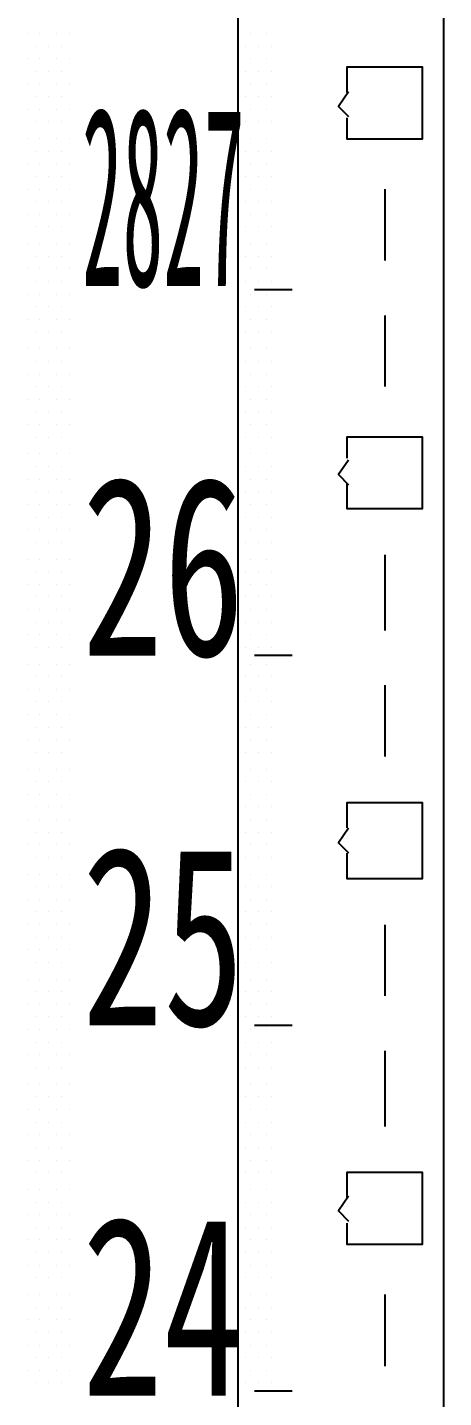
# Model space of a CAD drawing. Header units: metres. Extents: x 17 to 1264, y 17 to 859.
# Drawn here: x 160.27 to 174.52, y 388.58 to 435.52 of the extents above; entities that cross this region are included whole.
import ezdxf

# ---------------------------------------------------------------- set-up
doc = ezdxf.new("R2010")
doc.units = ezdxf.units.M
for name, color, linetype in [('LINES', 7, 'Continuous'), ('POLYLINES', 4, 'Continuous'), ('TEXTS', 3, 'Continuous')]:
    doc.layers.add(name, color=color, linetype=linetype)

msp = doc.modelspace()

# ---------------------------------------------------------------- linework, layer by layer
at = {"layer": 'LINES'}
for p, q in [((160.27, 435.31), (160.27, 435.31)), ((160.7, 435.31), (160.7, 435.31)), ((161.27, 435.31), (161.27, 435.31)), ((161.71, 435.31), (161.71, 435.31)), ((167.47, 435.31), (167.47, 435.31)), ((167.9, 435.31), (167.9, 435.31)), ((168.47, 435.31), (168.47, 435.31)), ((160.55, 434.88), (160.55, 434.88)), ((160.99, 434.88), (160.99, 434.88)), ((161.42, 434.88), (161.42, 434.88)), ((167.75, 434.88), (167.75, 434.88)), ((168.19, 434.88), (168.19, 434.88)), ((168.62, 434.88), (168.62, 434.88)), ((160.27, 434.45), (160.27, 434.45)), ((160.7, 434.45), (160.7, 434.45)), ((161.27, 434.45), (161.27, 434.45)), ((161.71, 434.45), (161.71, 434.45)), ((167.47, 434.45), (167.47, 434.45)), ((167.9, 434.45), (167.9, 434.45)), ((168.47, 434.45), (168.47, 434.45)), ((160.55, 434.02), (160.55, 434.02)), ((160.99, 434.02), (160.99, 434.02)), ((161.42, 434.02), (161.42, 434.02)), ((167.75, 434.02), (167.75, 434.02)), ((168.19, 434.02), (168.19, 434.02)), ((168.62, 434.02), (168.62, 434.02)), ((160.27, 433.58), (160.27, 433.58)), ((160.7, 433.58), (160.7, 433.58)), ((161.27, 433.58), (161.27, 433.58)), ((161.71, 433.58), (161.71, 433.58)), ((167.47, 433.58), (167.47, 433.58)), ((167.9, 433.58), (167.9, 433.58)), ((168.47, 433.58), (168.47, 433.58)), ((160.55, 433.15), (160.55, 433.15)), ((160.99, 433.15), (160.99, 433.15)), ((161.42, 433.15), (161.42, 433.15)), ((167.75, 433.15), (167.75, 433.15)), ((168.19, 433.15), (168.19, 433.15)), ((168.62, 433.15), (168.62, 433.15)), ((160.27, 432.72), (160.27, 432.72)), ((160.7, 432.72), (160.7, 432.72)), ((161.27, 432.72), (161.27, 432.72)), ((161.71, 432.72), (161.71, 432.72)), ((167.47, 432.72), (167.47, 432.72)), ((167.9, 432.72), (167.9, 432.72)), ((168.47, 432.72), (168.47, 432.72)), ((160.55, 432.29), (160.55, 432.29)), ((160.99, 432.29), (160.99, 432.29)), ((161.42, 432.29), (161.42, 432.29)), ((167.75, 432.29), (167.75, 432.29)), ((168.19, 432.29), (168.19, 432.29)), ((168.62, 432.29), (168.62, 432.29)), ((160.27, 431.71), (160.27, 431.71)), ((160.7, 431.71), (160.7, 431.71)), ((161.27, 431.71), (161.27, 431.71)), ((161.71, 431.71), (161.71, 431.71)), ((167.47, 431.71), (167.47, 431.71)), ((167.9, 431.71), (167.9, 431.71)), ((168.47, 431.71), (168.47, 431.71)), ((160.55, 431.28), (160.55, 431.28)), ((160.99, 431.28), (160.99, 431.28)), ((161.42, 431.28), (161.42, 431.28)), ((167.75, 431.28), (167.75, 431.28)), ((168.19, 431.28), (168.19, 431.28)), ((168.62, 431.28), (168.62, 431.28)), ((160.27, 430.85), (160.27, 430.85)), ((160.7, 430.85), (160.7, 430.85)), ((161.27, 430.85), (161.27, 430.85)), ((161.71, 430.85), (161.71, 430.85)), ((167.47, 430.85), (167.47, 430.85)), ((167.9, 430.85), (167.9, 430.85)), ((168.47, 430.85), (168.47, 430.85)), ((160.55, 430.42), (160.55, 430.42)), ((160.99, 430.42), (160.99, 430.42)), ((161.42, 430.42), (161.42, 430.42)), ((167.75, 430.42), (167.75, 430.42)), ((168.19, 430.42), (168.19, 430.42)), ((168.62, 430.42), (168.62, 430.42)), ((160.27, 429.98), (160.27, 429.98)), ((160.55, 429.55), (160.55, 429.55)), ((160.7, 429.98), (160.7, 429.98)), ((160.99, 429.55), (160.99, 429.55)), ((161.27, 429.98), (161.27, 429.98)), ((161.42, 429.55), (161.42, 429.55)), ((161.71, 429.98), (161.71, 429.98)), ((167.47, 429.98), (167.47, 429.98)), ((167.75, 429.55), (167.75, 429.55)), ((167.9, 429.98), (167.9, 429.98)), ((168.19, 429.55), (168.19, 429.55)), ((168.47, 429.98), (168.47, 429.98)), ((168.62, 429.55), (168.62, 429.55)), ((172.51, 429.98), (172.51, 427.54)), ((160.27, 429.12), (160.27, 429.12)), ((160.7, 429.12), (160.7, 429.12)), ((161.27, 429.12), (161.27, 429.12)), ((161.71, 429.12), (161.71, 429.12)), ((167.47, 429.12), (167.47, 429.12)), ((167.9, 429.12), (167.9, 429.12)), ((168.47, 429.12), (168.47, 429.12)), ((160.55, 428.69), (160.55, 428.69)), ((160.99, 428.69), (160.99, 428.69)), ((161.42, 428.69), (161.42, 428.69)), ((167.75, 428.69), (167.75, 428.69)), ((168.19, 428.69), (168.19, 428.69)), ((168.62, 428.69), (168.62, 428.69)), ((160.27, 428.11), (160.27, 428.11)), ((160.55, 427.68), (160.55, 427.68)), ((160.7, 428.11), (160.7, 428.11)), ((160.99, 427.68), (160.99, 427.68)), ((161.27, 428.11), (161.27, 428.11)), ((161.42, 427.68), (161.42, 427.68)), ((161.71, 428.11), (161.71, 428.11)), ((167.47, 428.11), (167.47, 428.11)), ((167.75, 427.68), (167.75, 427.68)), ((167.9, 428.11), (167.9, 428.11)), ((168.19, 427.68), (168.19, 427.68)), ((168.47, 428.11), (168.47, 428.11)), ((168.62, 427.68), (168.62, 427.68)), ((160.27, 427.25), (160.27, 427.25)), ((160.7, 427.25), (160.7, 427.25)), ((161.27, 427.25), (161.27, 427.25)), ((161.71, 427.25), (161.71, 427.25)), ((167.47, 427.25), (167.47, 427.25)), ((167.9, 427.25), (167.9, 427.25)), ((168.47, 427.25), (168.47, 427.25)), ((160.55, 426.82), (160.55, 426.82)), ((160.99, 426.82), (160.99, 426.82)), ((161.42, 426.82), (161.42, 426.82)), ((167.75, 426.82), (167.75, 426.82)), ((168.19, 426.82), (168.19, 426.82)), ((168.62, 426.82), (168.62, 426.82)), ((160.27, 426.38), (160.27, 426.38)), ((160.7, 426.38), (160.7, 426.38)), ((161.27, 426.38), (161.27, 426.38)), ((161.71, 426.38), (161.71, 426.38)), ((167.47, 426.38), (167.47, 426.38)), ((167.9, 426.38), (167.9, 426.38)), ((169.34, 426.53), (168.04, 426.53)), ((168.47, 426.38), (168.47, 426.38)), ((160.55, 425.95), (160.55, 425.95)), ((160.99, 425.95), (160.99, 425.95)), ((161.42, 425.95), (161.42, 425.95)), ((167.75, 425.95), (167.75, 425.95)), ((168.19, 425.95), (168.19, 425.95)), ((168.62, 425.95), (168.62, 425.95)), ((160.27, 425.52), (160.27, 425.52)), ((160.7, 425.52), (160.7, 425.52)), ((161.27, 425.52), (161.27, 425.52)), ((161.71, 425.52), (161.71, 425.52)), ((167.47, 425.52), (167.47, 425.52)), ((167.9, 425.52), (167.9, 425.52)), ((168.47, 425.52), (168.47, 425.52)), ((172.51, 425.66), (172.51, 423.22)), ((160.55, 425.09), (160.55, 425.09)), ((160.99, 425.09), (160.99, 425.09)), ((161.42, 425.09), (161.42, 425.09)), ((167.75, 425.09), (167.75, 425.09)), ((168.19, 425.09), (168.19, 425.09)), ((168.62, 425.09), (168.62, 425.09)), ((160.27, 424.51), (160.27, 424.51)), ((160.7, 424.51), (160.7, 424.51)), ((161.27, 424.51), (161.27, 424.51)), ((161.71, 424.51), (161.71, 424.51)), ((167.47, 424.51), (167.47, 424.51)), ((167.9, 424.51), (167.9, 424.51)), ((168.47, 424.51), (168.47, 424.51)), ((160.55, 424.08), (160.55, 424.08)), ((160.99, 424.08), (160.99, 424.08)), ((161.42, 424.08), (161.42, 424.08)), ((167.75, 424.08), (167.75, 424.08)), ((168.19, 424.08), (168.19, 424.08)), ((168.62, 424.08), (168.62, 424.08)), ((160.27, 423.65), (160.27, 423.65)), ((160.7, 423.65), (160.7, 423.65)), ((161.27, 423.65), (161.27, 423.65)), ((161.71, 423.65), (161.71, 423.65)), ((167.47, 423.65), (167.47, 423.65)), ((167.9, 423.65), (167.9, 423.65)), ((168.47, 423.65), (168.47, 423.65)), ((160.55, 423.22), (160.55, 423.22)), ((160.99, 423.22), (160.99, 423.22)), ((161.42, 423.22), (161.42, 423.22)), ((167.75, 423.22), (167.75, 423.22)), ((168.19, 423.22), (168.19, 423.22)), ((168.62, 423.22), (168.62, 423.22)), ((160.27, 422.78), (160.27, 422.78)), ((160.7, 422.78), (160.7, 422.78)), ((161.27, 422.78), (161.27, 422.78)), ((161.71, 422.78), (161.71, 422.78)), ((167.47, 422.78), (167.47, 422.78)), ((167.9, 422.78), (167.9, 422.78)), ((168.47, 422.78), (168.47, 422.78)), ((160.55, 422.35), (160.55, 422.35)), ((160.99, 422.35), (160.99, 422.35)), ((161.42, 422.35), (161.42, 422.35)), ((167.75, 422.35), (167.75, 422.35)), ((168.19, 422.35), (168.19, 422.35)), ((168.62, 422.35), (168.62, 422.35)), ((160.27, 421.92), (160.27, 421.92)), ((160.7, 421.92), (160.7, 421.92)), ((161.27, 421.92), (161.27, 421.92)), ((161.71, 421.92), (161.71, 421.92)), ((167.47, 421.92), (167.47, 421.92)), ((167.9, 421.92), (167.9, 421.92)), ((168.47, 421.92), (168.47, 421.92)), ((160.55, 421.49), (160.55, 421.49)), ((160.99, 421.49), (160.99, 421.49)), ((161.42, 421.49), (161.42, 421.49)), ((167.75, 421.49), (167.75, 421.49)), ((168.19, 421.49), (168.19, 421.49)), ((168.62, 421.49), (168.62, 421.49)), ((160.27, 420.91), (160.27, 420.91)), ((160.7, 420.91), (160.7, 420.91)), ((161.27, 420.91), (161.27, 420.91)), ((161.71, 420.91), (161.71, 420.91)), ((167.47, 420.91), (167.47, 420.91)), ((167.9, 420.91), (167.9, 420.91)), ((168.47, 420.91), (168.47, 420.91)), ((160.55, 420.48), (160.55, 420.48)), ((160.99, 420.48), (160.99, 420.48)), ((161.42, 420.48), (161.42, 420.48)), ((167.75, 420.48), (167.75, 420.48)), ((168.19, 420.48), (168.19, 420.48)), ((168.62, 420.48), (168.62, 420.48)), ((160.27, 420.05), (160.27, 420.05)), ((160.7, 420.05), (160.7, 420.05)), ((161.27, 420.05), (161.27, 420.05)), ((161.71, 420.05), (161.71, 420.05)), ((167.47, 420.05), (167.47, 420.05)), ((167.9, 420.05), (167.9, 420.05)), ((168.47, 420.05), (168.47, 420.05)), ((160.55, 419.62), (160.55, 419.62)), ((160.99, 419.62), (160.99, 419.62)), ((161.42, 419.62), (161.42, 419.62)), ((167.75, 419.62), (167.75, 419.62)), ((168.19, 419.62), (168.19, 419.62)), ((168.62, 419.62), (168.62, 419.62)), ((160.27, 419.18), (160.27, 419.18)), ((160.55, 418.75), (160.55, 418.75)), ((160.7, 419.18), (160.7, 419.18)), ((160.99, 418.75), (160.99, 418.75)), ((161.27, 419.18), (161.27, 419.18)), ((161.42, 418.75), (161.42, 418.75)), ((161.71, 419.18), (161.71, 419.18)), ((167.47, 419.18), (167.47, 419.18)), ((167.75, 418.75), (167.75, 418.75)), ((167.9, 419.18), (167.9, 419.18)), ((168.19, 418.75), (168.19, 418.75)), ((168.47, 419.18), (168.47, 419.18)), ((168.62, 418.75), (168.62, 418.75)), ((160.27, 418.32), (160.27, 418.32)), ((160.7, 418.32), (160.7, 418.32)), ((161.27, 418.32), (161.27, 418.32)), ((161.71, 418.32), (161.71, 418.32)), ((167.47, 418.32), (167.47, 418.32)), ((167.9, 418.32), (167.9, 418.32)), ((168.47, 418.32), (168.47, 418.32)), ((160.55, 417.89), (160.55, 417.89)), ((160.99, 417.89), (160.99, 417.89)), ((161.42, 417.89), (161.42, 417.89)), ((167.75, 417.89), (167.75, 417.89)), ((168.19, 417.89), (168.19, 417.89)), ((168.62, 417.89), (168.62, 417.89)), ((172.51, 417.46), (172.51, 414.86)), ((160.27, 417.31), (160.27, 417.31)), ((160.55, 416.88), (160.55, 416.88)), ((160.7, 417.31), (160.7, 417.31)), ((160.99, 416.88), (160.99, 416.88)), ((161.27, 417.31), (161.27, 417.31)), ((161.42, 416.88), (161.42, 416.88)), ((161.71, 417.31), (161.71, 417.31)), ((167.47, 417.31), (167.47, 417.31)), ((167.75, 416.88), (167.75, 416.88)), ((167.9, 417.31), (167.9, 417.31)), ((168.19, 416.88), (168.19, 416.88)), ((168.47, 417.31), (168.47, 417.31)), ((168.62, 416.88), (168.62, 416.88)), ((160.27, 416.45), (160.27, 416.45)), ((160.7, 416.45), (160.7, 416.45)), ((161.27, 416.45), (161.27, 416.45)), ((161.71, 416.45), (161.71, 416.45)), ((167.47, 416.45), (167.47, 416.45)), ((167.9, 416.45), (167.9, 416.45)), ((168.47, 416.45), (168.47, 416.45)), ((160.55, 416.02), (160.55, 416.02)), ((160.99, 416.02), (160.99, 416.02)), ((161.42, 416.02), (161.42, 416.02)), ((167.75, 416.02), (167.75, 416.02)), ((168.19, 416.02), (168.19, 416.02)), ((168.62, 416.02), (168.62, 416.02)), ((160.27, 415.58), (160.27, 415.58)), ((160.7, 415.58), (160.7, 415.58)), ((161.27, 415.58), (161.27, 415.58)), ((161.71, 415.58), (161.71, 415.58)), ((167.47, 415.58), (167.47, 415.58)), ((167.9, 415.58), (167.9, 415.58)), ((168.47, 415.58), (168.47, 415.58)), ((160.55, 415.15), (160.55, 415.15)), ((160.99, 415.15), (160.99, 415.15)), ((161.42, 415.15), (161.42, 415.15)), ((167.75, 415.15), (167.75, 415.15)), ((168.19, 415.15), (168.19, 415.15)), ((168.62, 415.15), (168.62, 415.15)), ((160.27, 414.72), (160.27, 414.72)), ((160.7, 414.72), (160.7, 414.72)), ((161.27, 414.72), (161.27, 414.72)), ((161.71, 414.72), (161.71, 414.72)), ((167.47, 414.72), (167.47, 414.72)), ((167.9, 414.72), (167.9, 414.72)), ((168.47, 414.72), (168.47, 414.72)), ((160.55, 414.29), (160.55, 414.29)), ((160.99, 414.29), (160.99, 414.29)), ((161.42, 414.29), (161.42, 414.29)), ((167.75, 414.29), (167.75, 414.29)), ((168.19, 414.29), (168.19, 414.29)), ((168.62, 414.29), (168.62, 414.29)), ((160.27, 413.71), (160.27, 413.71)), ((160.7, 413.71), (160.7, 413.71)), ((161.27, 413.71), (161.27, 413.71)), ((161.71, 413.71), (161.71, 413.71)), ((167.47, 413.71), (167.47, 413.71)), ((167.9, 413.71), (167.9, 413.71)), ((169.34, 414), (168.04, 414)), ((168.47, 413.71), (168.47, 413.71)), ((160.55, 413.28), (160.55, 413.28)), ((160.99, 413.28), (160.99, 413.28)), ((161.42, 413.28), (161.42, 413.28)), ((167.75, 413.28), (167.75, 413.28)), ((168.19, 413.28), (168.19, 413.28)), ((168.62, 413.28), (168.62, 413.28)), ((160.27, 412.85), (160.27, 412.85)), ((160.7, 412.85), (160.7, 412.85)), ((161.27, 412.85), (161.27, 412.85)), ((161.71, 412.85), (161.71, 412.85)), ((167.47, 412.85), (167.47, 412.85)), ((167.9, 412.85), (167.9, 412.85)), ((168.47, 412.85), (168.47, 412.85)), ((172.51, 412.99), (172.51, 410.54)), ((160.55, 412.42), (160.55, 412.42)), ((160.99, 412.42), (160.99, 412.42)), ((161.42, 412.42), (161.42, 412.42)), ((167.75, 412.42), (167.75, 412.42)), ((168.19, 412.42), (168.19, 412.42)), ((168.62, 412.42), (168.62, 412.42)), ((160.27, 411.98), (160.27, 411.98)), ((160.7, 411.98), (160.7, 411.98)), ((161.27, 411.98), (161.27, 411.98)), ((161.71, 411.98), (161.71, 411.98)), ((167.47, 411.98), (167.47, 411.98)), ((167.9, 411.98), (167.9, 411.98)), ((168.47, 411.98), (168.47, 411.98)), ((160.55, 411.55), (160.55, 411.55)), ((160.99, 411.55), (160.99, 411.55)), ((161.42, 411.55), (161.42, 411.55)), ((167.75, 411.55), (167.75, 411.55)), ((168.19, 411.55), (168.19, 411.55)), ((168.62, 411.55), (168.62, 411.55)), ((160.27, 411.12), (160.27, 411.12)), ((160.7, 411.12), (160.7, 411.12)), ((161.27, 411.12), (161.27, 411.12)), ((161.71, 411.12), (161.71, 411.12)), ((167.47, 411.12), (167.47, 411.12)), ((167.9, 411.12), (167.9, 411.12)), ((168.47, 411.12), (168.47, 411.12)), ((160.55, 410.69), (160.55, 410.69)), ((160.99, 410.69), (160.99, 410.69)), ((161.42, 410.69), (161.42, 410.69)), ((167.75, 410.69), (167.75, 410.69)), ((168.19, 410.69), (168.19, 410.69)), ((168.62, 410.69), (168.62, 410.69)), ((160.27, 410.11), (160.27, 410.11)), ((160.7, 410.11), (160.7, 410.11)), ((161.27, 410.11), (161.27, 410.11)), ((161.71, 410.11), (161.71, 410.11)), ((167.47, 410.11), (167.47, 410.11)), ((167.9, 410.11), (167.9, 410.11)), ((168.47, 410.11), (168.47, 410.11)), ((160.55, 409.68), (160.55, 409.68)), ((160.99, 409.68), (160.99, 409.68)), ((161.42, 409.68), (161.42, 409.68)), ((167.75, 409.68), (167.75, 409.68)), ((168.19, 409.68), (168.19, 409.68)), ((168.62, 409.68), (168.62, 409.68)), ((160.27, 409.25), (160.27, 409.25)), ((160.7, 409.25), (160.7, 409.25)), ((161.27, 409.25), (161.27, 409.25)), ((161.71, 409.25), (161.71, 409.25)), ((167.47, 409.25), (167.47, 409.25)), ((167.9, 409.25), (167.9, 409.25)), ((168.47, 409.25), (168.47, 409.25)), ((160.55, 408.82), (160.55, 408.82)), ((160.99, 408.82), (160.99, 408.82)), ((161.42, 408.82), (161.42, 408.82)), ((167.75, 408.82), (167.75, 408.82)), ((168.19, 408.82), (168.19, 408.82)), ((168.62, 408.82), (168.62, 408.82)), ((160.27, 408.38), (160.27, 408.38)), ((160.7, 408.38), (160.7, 408.38)), ((161.27, 408.38), (161.27, 408.38)), ((161.71, 408.38), (161.71, 408.38)), ((167.47, 408.38), (167.47, 408.38)), ((167.9, 408.38), (167.9, 408.38)), ((168.47, 408.38), (168.47, 408.38)), ((160.27, 407.52), (160.27, 407.52)), ((160.55, 407.95), (160.55, 407.95)), ((160.7, 407.52), (160.7, 407.52)), ((160.99, 407.95), (160.99, 407.95)), ((161.27, 407.52), (161.27, 407.52)), ((161.42, 407.95), (161.42, 407.95)), ((161.71, 407.52), (161.71, 407.52)), ((167.47, 407.52), (167.47, 407.52)), ((167.75, 407.95), (167.75, 407.95)), ((167.9, 407.52), (167.9, 407.52)), ((168.19, 407.95), (168.19, 407.95)), ((168.47, 407.52), (168.47, 407.52)), ((168.62, 407.95), (168.62, 407.95)), ((160.55, 407.09), (160.55, 407.09)), ((160.99, 407.09), (160.99, 407.09)), ((161.42, 407.09), (161.42, 407.09)), ((167.75, 407.09), (167.75, 407.09)), ((168.19, 407.09), (168.19, 407.09)), ((168.62, 407.09), (168.62, 407.09)), ((160.27, 406.51), (160.27, 406.51)), ((160.55, 406.08), (160.55, 406.08)), ((160.7, 406.51), (160.7, 406.51)), ((160.99, 406.08), (160.99, 406.08)), ((161.27, 406.51), (161.27, 406.51)), ((161.42, 406.08), (161.42, 406.08)), ((161.71, 406.51), (161.71, 406.51)), ((167.47, 406.51), (167.47, 406.51)), ((167.75, 406.08), (167.75, 406.08)), ((167.9, 406.51), (167.9, 406.51)), ((168.19, 406.08), (168.19, 406.08)), ((168.47, 406.51), (168.47, 406.51)), ((168.62, 406.08), (168.62, 406.08)), ((160.27, 405.65), (160.27, 405.65)), ((160.7, 405.65), (160.7, 405.65)), ((161.27, 405.65), (161.27, 405.65)), ((161.71, 405.65), (161.71, 405.65)), ((167.47, 405.65), (167.47, 405.65)), ((167.9, 405.65), (167.9, 405.65)), ((168.47, 405.65), (168.47, 405.65)), ((160.55, 405.22), (160.55, 405.22)), ((160.99, 405.22), (160.99, 405.22)), ((161.42, 405.22), (161.42, 405.22)), ((167.75, 405.22), (167.75, 405.22)), ((168.19, 405.22), (168.19, 405.22)), ((168.62, 405.22), (168.62, 405.22)), ((160.27, 404.78), (160.27, 404.78)), ((160.7, 404.78), (160.7, 404.78)), ((161.27, 404.78), (161.27, 404.78)), ((161.71, 404.78), (161.71, 404.78)), ((167.47, 404.78), (167.47, 404.78)), ((167.9, 404.78), (167.9, 404.78)), ((168.47, 404.78), (168.47, 404.78)), ((172.51, 404.78), (172.51, 402.34)), ((160.55, 404.35), (160.55, 404.35)), ((160.99, 404.35), (160.99, 404.35)), ((161.42, 404.35), (161.42, 404.35)), ((167.75, 404.35), (167.75, 404.35)), ((168.19, 404.35), (168.19, 404.35)), ((168.62, 404.35), (168.62, 404.35)), ((160.27, 403.92), (160.27, 403.92)), ((160.7, 403.92), (160.7, 403.92)), ((161.27, 403.92), (161.27, 403.92)), ((161.71, 403.92), (161.71, 403.92)), ((167.47, 403.92), (167.47, 403.92)), ((167.9, 403.92), (167.9, 403.92)), ((168.47, 403.92), (168.47, 403.92)), ((160.55, 403.49), (160.55, 403.49)), ((160.99, 403.49), (160.99, 403.49)), ((161.42, 403.49), (161.42, 403.49)), ((167.75, 403.49), (167.75, 403.49)), ((168.19, 403.49), (168.19, 403.49)), ((168.62, 403.49), (168.62, 403.49)), ((160.27, 402.91), (160.27, 402.91)), ((160.7, 402.91), (160.7, 402.91)), ((161.27, 402.91), (161.27, 402.91)), ((161.71, 402.91), (161.71, 402.91)), ((167.47, 402.91), (167.47, 402.91)), ((167.9, 402.91), (167.9, 402.91)), ((168.47, 402.91), (168.47, 402.91)), ((160.55, 402.48), (160.55, 402.48)), ((160.99, 402.48), (160.99, 402.48)), ((161.42, 402.48), (161.42, 402.48)), ((167.75, 402.48), (167.75, 402.48)), ((168.19, 402.48), (168.19, 402.48)), ((168.62, 402.48), (168.62, 402.48)), ((160.27, 402.05), (160.27, 402.05)), ((160.7, 402.05), (160.7, 402.05)), ((161.27, 402.05), (161.27, 402.05)), ((161.71, 402.05), (161.71, 402.05)), ((167.47, 402.05), (167.47, 402.05)), ((167.9, 402.05), (167.9, 402.05)), ((168.47, 402.05), (168.47, 402.05)), ((160.55, 401.62), (160.55, 401.62)), ((160.99, 401.62), (160.99, 401.62)), ((161.42, 401.62), (161.42, 401.62)), ((167.75, 401.62), (167.75, 401.62)), ((168.19, 401.62), (168.19, 401.62)), ((168.62, 401.62), (168.62, 401.62)), ((160.27, 401.18), (160.27, 401.18)), ((160.7, 401.18), (160.7, 401.18)), ((161.27, 401.18), (161.27, 401.18)), ((161.71, 401.18), (161.71, 401.18)), ((167.47, 401.18), (167.47, 401.18)), ((167.9, 401.18), (167.9, 401.18)), ((169.34, 401.33), (168.04, 401.33)), ((168.47, 401.18), (168.47, 401.18)), ((160.55, 400.75), (160.55, 400.75)), ((160.99, 400.75), (160.99, 400.75)), ((161.42, 400.75), (161.42, 400.75)), ((167.75, 400.75), (167.75, 400.75)), ((168.19, 400.75), (168.19, 400.75)), ((168.62, 400.75), (168.62, 400.75)), ((172.51, 400.46), (172.51, 397.87)), ((160.27, 400.32), (160.27, 400.32)), ((160.7, 400.32), (160.7, 400.32)), ((161.27, 400.32), (161.27, 400.32)), ((161.71, 400.32), (161.71, 400.32)), ((167.47, 400.32), (167.47, 400.32)), ((167.9, 400.32), (167.9, 400.32)), ((168.47, 400.32), (168.47, 400.32)), ((160.55, 399.89), (160.55, 399.89)), ((160.99, 399.89), (160.99, 399.89)), ((161.42, 399.89), (161.42, 399.89)), ((167.75, 399.89), (167.75, 399.89)), ((168.19, 399.89), (168.19, 399.89)), ((168.62, 399.89), (168.62, 399.89)), ((160.27, 399.31), (160.27, 399.31)), ((160.7, 399.31), (160.7, 399.31)), ((161.27, 399.31), (161.27, 399.31)), ((161.71, 399.31), (161.71, 399.31)), ((167.47, 399.31), (167.47, 399.31)), ((167.9, 399.31), (167.9, 399.31)), ((168.47, 399.31), (168.47, 399.31)), ((160.55, 398.88), (160.55, 398.88)), ((160.99, 398.88), (160.99, 398.88)), ((161.42, 398.88), (161.42, 398.88)), ((167.75, 398.88), (167.75, 398.88)), ((168.19, 398.88), (168.19, 398.88)), ((168.62, 398.88), (168.62, 398.88)), ((160.27, 398.45), (160.27, 398.45)), ((160.7, 398.45), (160.7, 398.45)), ((161.27, 398.45), (161.27, 398.45)), ((161.71, 398.45), (161.71, 398.45)), ((167.47, 398.45), (167.47, 398.45)), ((167.9, 398.45), (167.9, 398.45)), ((168.47, 398.45), (168.47, 398.45)), ((160.55, 398.02), (160.55, 398.02)), ((160.99, 398.02), (160.99, 398.02)), ((161.42, 398.02), (161.42, 398.02)), ((167.75, 398.02), (167.75, 398.02)), ((168.19, 398.02), (168.19, 398.02)), ((168.62, 398.02), (168.62, 398.02)), ((160.27, 397.58), (160.27, 397.58)), ((160.7, 397.58), (160.7, 397.58)), ((161.27, 397.58), (161.27, 397.58)), ((161.71, 397.58), (161.71, 397.58)), ((167.47, 397.58), (167.47, 397.58)), ((167.9, 397.58), (167.9, 397.58)), ((168.47, 397.58), (168.47, 397.58)), ((160.27, 396.72), (160.27, 396.72)), ((160.55, 397.15), (160.55, 397.15)), ((160.7, 396.72), (160.7, 396.72)), ((160.99, 397.15), (160.99, 397.15)), ((161.27, 396.72), (161.27, 396.72)), ((161.42, 397.15), (161.42, 397.15)), ((161.71, 396.72), (161.71, 396.72)), ((167.47, 396.72), (167.47, 396.72)), ((167.75, 397.15), (167.75, 397.15)), ((167.9, 396.72), (167.9, 396.72)), ((168.19, 397.15), (168.19, 397.15)), ((168.47, 396.72), (168.47, 396.72)), ((168.62, 397.15), (168.62, 397.15)), ((160.55, 396.29), (160.55, 396.29)), ((160.99, 396.29), (160.99, 396.29)), ((161.42, 396.29), (161.42, 396.29)), ((167.75, 396.29), (167.75, 396.29)), ((168.19, 396.29), (168.19, 396.29)), ((168.62, 396.29), (168.62, 396.29)), ((160.27, 395.71), (160.27, 395.71)), ((160.55, 395.28), (160.55, 395.28)), ((160.7, 395.71), (160.7, 395.71)), ((160.99, 395.28), (160.99, 395.28)), ((161.27, 395.71), (161.27, 395.71)), ((161.42, 395.28), (161.42, 395.28)), ((161.71, 395.71), (161.71, 395.71)), ((167.47, 395.71), (167.47, 395.71)), ((167.75, 395.28), (167.75, 395.28)), ((167.9, 395.71), (167.9, 395.71)), ((168.19, 395.28), (168.19, 395.28)), ((168.47, 395.71), (168.47, 395.71)), ((168.62, 395.28), (168.62, 395.28)), ((160.27, 394.85), (160.27, 394.85)), ((160.7, 394.85), (160.7, 394.85)), ((161.27, 394.85), (161.27, 394.85)), ((161.71, 394.85), (161.71, 394.85)), ((167.47, 394.85), (167.47, 394.85)), ((167.9, 394.85), (167.9, 394.85)), ((168.47, 394.85), (168.47, 394.85)), ((160.55, 394.42), (160.55, 394.42)), ((160.99, 394.42), (160.99, 394.42)), ((161.42, 394.42), (161.42, 394.42)), ((167.75, 394.42), (167.75, 394.42)), ((168.19, 394.42), (168.19, 394.42)), ((168.62, 394.42), (168.62, 394.42)), ((160.27, 393.98), (160.27, 393.98)), ((160.7, 393.98), (160.7, 393.98)), ((161.27, 393.98), (161.27, 393.98)), ((161.71, 393.98), (161.71, 393.98)), ((167.47, 393.98), (167.47, 393.98)), ((167.9, 393.98), (167.9, 393.98)), ((168.47, 393.98), (168.47, 393.98)), ((160.55, 393.55), (160.55, 393.55)), ((160.99, 393.55), (160.99, 393.55)), ((161.42, 393.55), (161.42, 393.55)), ((167.75, 393.55), (167.75, 393.55)), ((168.19, 393.55), (168.19, 393.55)), ((168.62, 393.55), (168.62, 393.55)), ((160.27, 393.12), (160.27, 393.12)), ((160.7, 393.12), (160.7, 393.12)), ((161.27, 393.12), (161.27, 393.12)), ((161.71, 393.12), (161.71, 393.12)), ((167.47, 393.12), (167.47, 393.12)), ((167.9, 393.12), (167.9, 393.12)), ((168.47, 393.12), (168.47, 393.12)), ((160.55, 392.69), (160.55, 392.69)), ((160.99, 392.69), (160.99, 392.69)), ((161.42, 392.69), (161.42, 392.69)), ((167.75, 392.69), (167.75, 392.69)), ((168.19, 392.69), (168.19, 392.69)), ((168.62, 392.69), (168.62, 392.69)), ((160.27, 392.11), (160.27, 392.11)), ((160.7, 392.11), (160.7, 392.11)), ((161.27, 392.11), (161.27, 392.11)), ((161.71, 392.11), (161.71, 392.11)), ((167.47, 392.11), (167.47, 392.11)), ((167.9, 392.11), (167.9, 392.11)), ((168.47, 392.11), (168.47, 392.11)), ((172.51, 392.11), (172.51, 389.66)), ((160.55, 391.68), (160.55, 391.68)), ((160.99, 391.68), (160.99, 391.68)), ((161.42, 391.68), (161.42, 391.68)), ((167.75, 391.68), (167.75, 391.68)), ((168.19, 391.68), (168.19, 391.68)), ((168.62, 391.68), (168.62, 391.68)), ((160.27, 391.25), (160.27, 391.25)), ((160.7, 391.25), (160.7, 391.25)), ((161.27, 391.25), (161.27, 391.25)), ((161.71, 391.25), (161.71, 391.25)), ((167.47, 391.25), (167.47, 391.25)), ((167.9, 391.25), (167.9, 391.25)), ((168.47, 391.25), (168.47, 391.25)), ((160.55, 390.82), (160.55, 390.82)), ((160.99, 390.82), (160.99, 390.82)), ((161.42, 390.82), (161.42, 390.82)), ((167.75, 390.82), (167.75, 390.82)), ((168.19, 390.82), (168.19, 390.82)), ((168.62, 390.82), (168.62, 390.82)), ((160.27, 390.38), (160.27, 390.38)), ((160.7, 390.38), (160.7, 390.38)), ((161.27, 390.38), (161.27, 390.38)), ((161.71, 390.38), (161.71, 390.38)), ((167.47, 390.38), (167.47, 390.38)), ((167.9, 390.38), (167.9, 390.38)), ((168.47, 390.38), (168.47, 390.38)), ((160.55, 389.95), (160.55, 389.95)), ((160.99, 389.95), (160.99, 389.95)), ((161.42, 389.95), (161.42, 389.95)), ((167.75, 389.95), (167.75, 389.95)), ((168.19, 389.95), (168.19, 389.95)), ((168.62, 389.95), (168.62, 389.95)), ((160.27, 389.52), (160.27, 389.52)), ((160.7, 389.52), (160.7, 389.52)), ((161.27, 389.52), (161.27, 389.52)), ((161.71, 389.52), (161.71, 389.52)), ((167.47, 389.52), (167.47, 389.52)), ((167.9, 389.52), (167.9, 389.52)), ((168.47, 389.52), (168.47, 389.52)), ((160.55, 389.09), (160.55, 389.09)), ((160.99, 389.09), (160.99, 389.09)), ((161.42, 389.09), (161.42, 389.09)), ((167.75, 389.09), (167.75, 389.09)), ((169.34, 388.8), (168.04, 388.8)), ((168.19, 389.09), (168.19, 389.09)), ((168.62, 389.09), (168.62, 389.09))]:
    msp.add_line(p, q, dxfattribs=at)
at = {"layer": 'POLYLINES'}
for points in [[(167.47, 693.94), (167.47, 551.95), (167.47, 98.64)], [(174.52, 676.66), (174.52, 537.7), (174.52, 98.64)], [(171.21, 432.43), (171.21, 431.71), (173.8, 431.71), (173.8, 434.16), (171.21, 434.16), (171.21, 433.3)], [(171.27, 433.32), (170.92, 432.82), (171.27, 432.47)], [(171.21, 419.9), (171.21, 419.04), (173.8, 419.04), (173.8, 421.49), (171.21, 421.49), (171.21, 420.77)], [(171.27, 420.7), (170.92, 420.21), (171.27, 419.85)], [(171.21, 407.23), (171.21, 406.37), (173.8, 406.37), (173.8, 408.96), (171.21, 408.96), (171.21, 408.1)], [(171.27, 408.09), (170.92, 407.59), (171.27, 407.24)], [(171.21, 394.56), (171.21, 393.84), (173.8, 393.84), (173.8, 396.29), (171.21, 396.29), (171.21, 395.42)], [(171.27, 395.48), (170.92, 394.98), (171.27, 394.63)]]:
    msp.add_lwpolyline(points, dxfattribs=at)

# ---------------------------------------------------------------- texts
at = {"layer": 'TEXTS'}
for s, width, p in [('2827', 0.333333, (162.14, 426.67)), ('26', 0.666667, (162.14, 414)), ('25', 0.666667, (162.14, 401.33)), ('24', 0.666667, (162.14, 388.65))]:
    msp.add_text(s, height=6.13, dxfattribs=dict(at, width=width)).set_placement(p)

doc.saveas('drawing.dxf')
